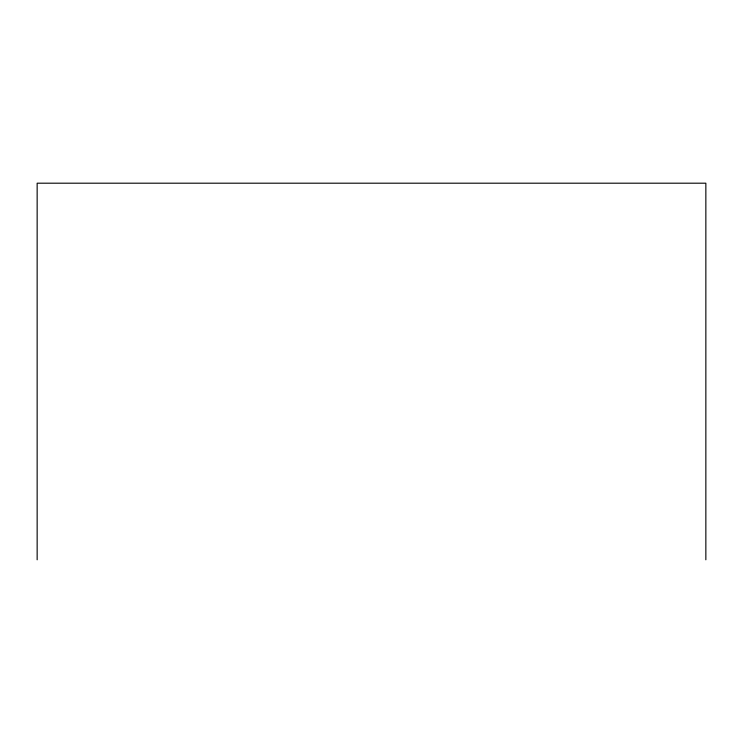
<?xml version="1.0" encoding="UTF-8"?>
<svg xmlns="http://www.w3.org/2000/svg" width="743" height="743" viewBox="0 0 743 743"><rect width="100%" height="100%" fill="white"/><g stroke="black" fill="none" stroke-linecap="round" stroke-linejoin="round"><path stroke-width="1.11" d="M705.85 559.804L705.85 183.196L37.15 183.196L37.15 559.804"/></g></svg>
